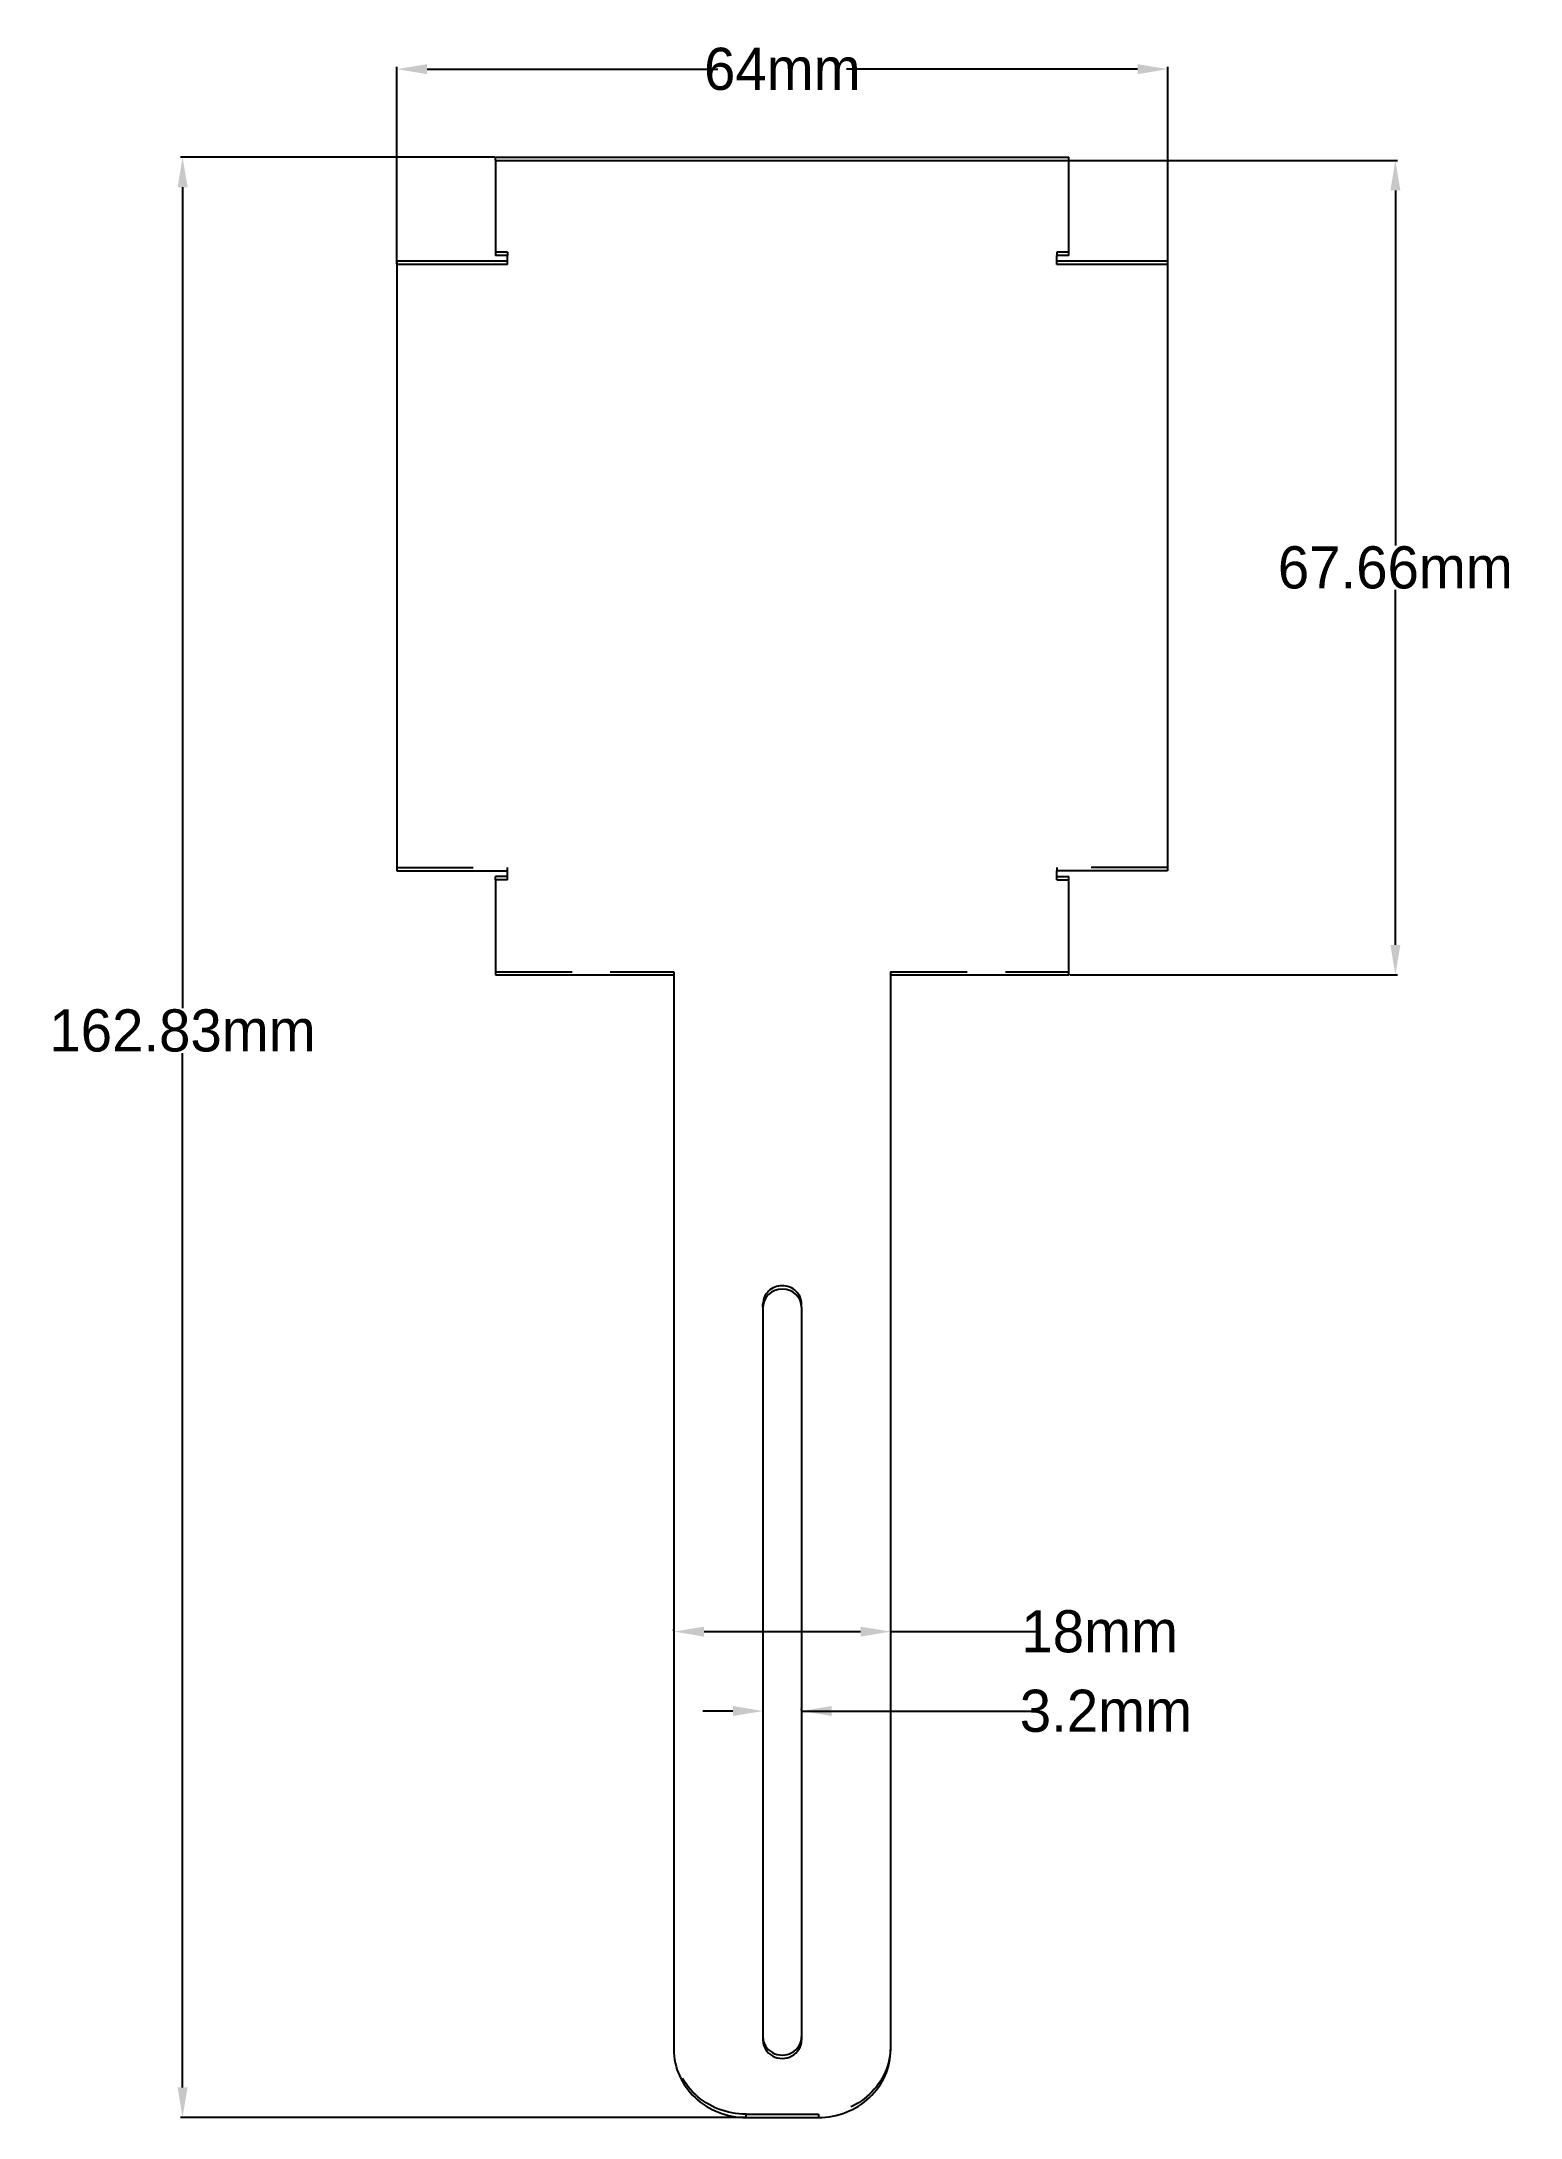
# Model space of a CAD drawing. Header units: millimetres. Extents: x 72 to 195, y 26 to 198.
import ezdxf

# ---------------------------------------------------------------- set-up
doc = ezdxf.new("R2010")
doc.units = ezdxf.units.MM
doc.linetypes.add('HIDDEN', pattern=[9.525, 6.35, -3.175])
doc.layers.get('0').update_dxf_attribs({"color": 253, "lineweight": 70, "true_color": 0x8faf8f})
doc.layers.add('Hidden', color=198, linetype='Continuous', lineweight=70, true_color=0x260548)
doc.layers.add('NONE', color=253, linetype='Continuous', lineweight=70, true_color=0x9f8faf)
doc.styles.add('SpaceClaim ASME CB', font='SpaceClaim ASME.ttf')
doc.dimstyles.new('SpaceClaim ASME CB', dxfattribs={"dimtxt": 0.18, "dimasz": 0.18, "dimexe": 0.18, "dimexo": 0.0625, "dimgap": 0.09, "dimtad": 0, "dimtih": 1, "dimtoh": 1, "dimdec": 4, "dimzin": 0, "dimdsep": 46, "dimtxsty": 'SpaceClaim ASME CB', "dimcen": 0.09, "dimadec": 0, "dimazin": 0, "dimtfac": 1, "dimtdec": 4, "dimtofl": 0, "dimtmove": 0, "dimatfit": 3, "dimfxl": 1, "dimtolj": 1, "dimtzin": 0, "dimarcsym": 0})

# ---------------------------------------------------------------- blocks, each defined once
blk = doc.blocks.new('*D1')
at = {"color": 7, "lineweight": -2}
for p, q in [((101.95, 179.71), (101.95, 196.06)), ((104.45, 195.88), (128.61, 195.88)), ((163.45, 195.88), (139.29, 195.88)), ((165.95, 179.71), (165.95, 196.06))]:
    blk.add_line(p, q, dxfattribs=at)
at = {"color": 7}
for points in [[(104.45, 196.29), (104.45, 195.46), (101.95, 195.88)], [(163.45, 195.46), (163.45, 196.29), (165.95, 195.88)]]:
    blk.add_solid(points, dxfattribs=at)
at = {"layer": 'Defpoints', "color": 0}
for p in [(165.95, 195.88), (101.95, 179.65), (165.95, 179.65)]:
    blk.add_point(p, dxfattribs=at)
at = {"color": 7, "lineweight": 35, "insert": (133.95, 195.88), "char_height": 3.5, "attachment_point": 5, "style": 'SpaceClaim ASME CB'}
blk.add_mtext('\\A1;{\\fSpaceClaim ASME CB|b0|i0;64mm}', dxfattribs=at)
blk = doc.blocks.new('*D2')
at = {"color": 7, "lineweight": -2}
for p, q in [((110.08, 188.57), (83.97, 188.57)), ((84.15, 186.07), (84.15, 117.87)), ((84.15, 28.24), (84.15, 114.15)), ((130.88, 25.74), (83.97, 25.74))]:
    blk.add_line(p, q, dxfattribs=at)
at = {"color": 7}
for points in [[(84.57, 186.07), (83.74, 186.07), (84.15, 188.57)], [(83.74, 28.24), (84.57, 28.24), (84.15, 25.74)]]:
    blk.add_solid(points, dxfattribs=at)
at = {"layer": 'Defpoints', "color": 0}
for p in [(110.15, 188.57), (84.15, 25.74), (130.95, 25.74)]:
    blk.add_point(p, dxfattribs=at)
at = {"color": 7, "lineweight": 35, "insert": (84.15, 116.01), "char_height": 3.5, "attachment_point": 5, "style": 'SpaceClaim ASME CB'}
blk.add_mtext('\\A1;{\\fSpaceClaim ASME CB|b0|i0;162.83mm}', dxfattribs=at)
blk = doc.blocks.new('*D3')
at = {"color": 7, "lineweight": -2}
for p, q in [((124.95, 66.16), (124.95, 66.28)), ((127.45, 66.1), (140.45, 66.1)), ((142.95, 66.16), (142.95, 66.28)), ((142.95, 66.1), (155.31, 66.1))]:
    blk.add_line(p, q, dxfattribs=at)
at = {"color": 7}
for points in [[(127.45, 66.51), (127.45, 65.68), (124.95, 66.1)], [(140.45, 65.68), (140.45, 66.51), (142.95, 66.1)]]:
    blk.add_solid(points, dxfattribs=at)
at = {"layer": 'Defpoints', "color": 0}
for p in [(124.95, 66.1), (142.95, 66.1), (142.95, 66.1)]:
    blk.add_point(p, dxfattribs=at)
at = {"color": 7, "lineweight": 35, "insert": (160.3, 66.1), "char_height": 3.5, "attachment_point": 5, "style": 'SpaceClaim ASME CB'}
blk.add_mtext('\\A1;{\\fSpaceClaim ASME CB|b0|i0;18mm}', dxfattribs=at)
blk = doc.blocks.new('*D4')
at = {"color": 7, "lineweight": -2}
for p, q in [((129.85, 59.5), (127.35, 59.5)), ((132.35, 59.57), (132.35, 59.68)), ((135.55, 59.57), (135.55, 59.68)), ((135.55, 59.5), (154.96, 59.5)), ((138.05, 59.5), (140.55, 59.5))]:
    blk.add_line(p, q, dxfattribs=at)
at = {"color": 7}
for points in [[(129.85, 59.09), (129.85, 59.92), (132.35, 59.5)], [(138.05, 59.92), (138.05, 59.09), (135.55, 59.5)]]:
    blk.add_solid(points, dxfattribs=at)
at = {"layer": 'Defpoints', "color": 0}
for p in [(132.35, 59.5), (135.55, 59.5), (135.55, 59.5)]:
    blk.add_point(p, dxfattribs=at)
at = {"color": 7, "lineweight": 35, "insert": (160.82, 59.5), "char_height": 3.5, "attachment_point": 5, "style": 'SpaceClaim ASME CB'}
blk.add_mtext('\\A1;{\\fSpaceClaim ASME CB|b0|i0;3.2mm}', dxfattribs=at)
blk = doc.blocks.new('*D5')
at = {"color": 7, "lineweight": -2}
for p, q in [((157.81, 188.3), (185.03, 188.3)), ((184.85, 185.8), (184.85, 156.32)), ((184.85, 123.14), (184.85, 152.62)), ((157.81, 120.64), (185.03, 120.64))]:
    blk.add_line(p, q, dxfattribs=at)
at = {"color": 7}
for points in [[(185.27, 185.8), (184.44, 185.8), (184.85, 188.3)], [(184.44, 123.14), (185.27, 123.14), (184.85, 120.64)]]:
    blk.add_solid(points, dxfattribs=at)
at = {"layer": 'Defpoints', "color": 0}
for p in [(157.75, 188.3), (157.75, 120.64), (184.85, 120.64)]:
    blk.add_point(p, dxfattribs=at)
at = {"color": 7, "lineweight": 35, "insert": (184.85, 154.47), "char_height": 3.5, "attachment_point": 5, "style": 'SpaceClaim ASME CB'}
blk.add_mtext('\\A1;{\\fSpaceClaim ASME CB|b0|i0;67.66mm}', dxfattribs=at)

msp = doc.modelspace()

# ---------------------------------------------------------------- linework, layer by layer
at = {"layer": 'Hidden', "linetype": 'HIDDEN', "lineweight": -3}
for p, q in [((111.1451, 180.668), (110.1451, 180.668)), ((111.1451, 180.668), (111.1451, 180.3944)), ((156.7451, 180.668), (156.7451, 180.3944)), ((157.7451, 180.668), (156.7451, 180.668)), ((101.9451, 129.5581), (111.1451, 129.5581)), ((111.1451, 129.2845), (111.1451, 129.5581)), ((156.7451, 129.5581), (156.7451, 129.2845)), ((165.9451, 129.5581), (156.7451, 129.5581)), ((110.1451, 120.9129), (124.9451, 120.9129)), ((124.9451, 120.9129), (124.9451, 120.6393)), ((142.9451, 120.9129), (157.7451, 120.9129)), ((142.9451, 120.9129), (142.9451, 120.6393)), ((132.3451, 93.0464), (132.3451, 93.32)), ((135.5451, 93.0464), (135.5451, 93.32)), ((130.9451, 25.7417), (130.9451, 26.0153)), ((130.9451, 26.0153), (136.9451, 26.0153)), ((136.9451, 26.0153), (136.9451, 25.7417))]:
    msp.add_line(p, q, dxfattribs=at)
for centre, start_param, end_param in [((133.9451, 93.32), 0, 3.14159265), ((133.9451, 32.4279), 3.14159265, 3.14159653)]:
    msp.add_ellipse(centre, major_axis=(1.6, 0), ratio=0.93969262, start_param=start_param, end_param=end_param, dxfattribs=at)
at = {"layer": 'Hidden', "linetype": 'HIDDEN', "lineweight": -3, "extrusion": (0, 0, -1)}
for centre, start_param, end_param in [((130.9451, 31.6535), 4.71238898, 6.28318531), ((136.9451, 31.6535), 3.14159265, 4.71238898)]:
    msp.add_ellipse(centre, major_axis=(-6, 0), ratio=0.93969262, start_param=start_param, end_param=end_param, dxfattribs=at)
at = {"layer": 'NONE', "color": 198, "lineweight": -3, "true_color": 0x260548}
for p, q in [((110.1451, 188.2972), (110.1451, 188.5708)), ((110.1451, 188.5708), (157.7451, 188.5708)), ((110.1451, 188.2972), (157.7451, 188.2972)), ((110.1451, 188.2972), (110.1451, 180.3944)), ((157.7451, 188.2972), (157.7451, 188.5708)), ((157.7451, 180.3944), (157.7451, 188.2972)), ((101.9451, 179.9256), (101.9451, 179.652)), ((111.1451, 179.9256), (101.9451, 179.9256)), ((101.9451, 179.652), (101.9451, 129.2845)), ((111.1451, 179.652), (101.9451, 179.652)), ((111.1451, 180.3944), (110.1451, 180.3944)), ((111.1451, 179.652), (111.1451, 180.3944)), ((157.7451, 180.3944), (156.7451, 180.3944)), ((156.7451, 179.652), (156.7451, 180.3944)), ((165.9451, 179.9256), (156.7451, 179.9256)), ((165.9451, 179.652), (156.7451, 179.652)), ((165.9451, 179.9256), (165.9451, 179.652)), ((165.9451, 179.652), (165.9451, 129.2845)), ((101.9451, 129.2845), (111.1451, 129.2845)), ((110.1451, 128.5421), (110.1451, 128.8157)), ((111.1451, 128.8157), (110.1451, 128.8157)), ((110.1451, 128.5421), (110.1451, 120.6393)), ((111.1451, 128.5421), (110.1451, 128.5421)), ((111.1451, 128.5421), (111.1451, 129.2845)), ((156.7451, 128.5421), (156.7451, 129.2845)), ((165.9451, 129.2845), (156.7451, 129.2845)), ((156.7451, 128.8157), (157.7451, 128.8157)), ((156.7451, 128.5421), (157.7451, 128.5421)), ((157.7451, 128.5421), (157.7451, 128.8157)), ((157.7451, 120.6393), (157.7451, 128.5421)), ((110.1451, 120.6393), (124.9451, 120.6393)), ((124.9451, 120.6393), (124.9451, 31.3799)), ((142.9451, 120.6393), (142.9451, 31.3799)), ((142.9451, 120.6393), (157.7451, 120.6393)), ((132.3451, 93.0464), (132.3451, 32.1543)), ((135.5451, 93.0464), (135.5451, 32.1543)), ((130.9451, 25.7417), (136.9451, 25.7417))]:
    msp.add_line(p, q, dxfattribs=at)
for centre, major_axis, start_param, end_param in [((133.9451, 93.0464), (1.6, 0), 0, 3.14159265), ((130.9451, 31.3799), (6, 0), 3.14159265, 4.71238898), ((133.9451, 32.4279), (1.6, 0), 3.14159265, 6.28318531), ((133.9451, 32.1543), (1.6, 0), 3.14159265, 6.28318531), ((136.9451, 31.3799), (6, 0), 4.71238898, 6.28318531)]:
    msp.add_ellipse(centre, major_axis=major_axis, ratio=0.93969262, start_param=start_param, end_param=end_param, dxfattribs=at)

# ---------------------------------------------------------------- dimensions: what is measured, and where the dimension line sits
at = {"color": 7, "lineweight": 35}
for base, p1, p2, picture, middle in [((165.9451, 195.8761), (101.9451, 179.652), (165.9451, 179.652), '*D1', (133.9451, 195.8761)), ((142.9451, 66.0955), (124.9451, 66.0955), (142.9451, 66.0955), '*D3', (160.2974, 66.0955)), ((135.5451, 59.5033), (132.3451, 59.5033), (135.5451, 59.5033), '*D4', (160.8224, 59.5033))]:
    dim = msp.add_linear_dim(base=base, p1=p1, p2=p2, text='{\\fSpaceClaim ASME CB|b0|i0;<>}', dimstyle='SpaceClaim ASME CB', override={"dimtxt": 3.5, "dimasz": 2.5, "dimtad": 0, "dimtih": 1, "dimtoh": 1, "dimdec": 2, "dimlfac": 1, "dimzin": 8, "dimdsep": 46, "dimlunit": 2, "dimpost": 'mm', "dimsah": 1, "dimclrd": 7, "dimclre": 7, "dimclrt": 7, "dimadec": 1, "dimtdec": 2, "dimtix": 1, "dimtzin": 8}, dxfattribs=at)
    dim.commit()
    dim.dimension.update_dxf_attribs({"geometry": picture, "text_midpoint": middle, "dimtype": 160})
for base, p1, p2, picture, middle in [((84.1529, 25.7417), (110.1451, 188.5708), (130.9451, 25.7417), '*D2', (84.1529, 116.0096)), ((184.8541, 120.6393), (157.7451, 188.2972), (157.7451, 120.6393), '*D5', (184.8541, 154.4682))]:
    dim = msp.add_linear_dim(base=base, p1=p1, p2=p2, angle=270, text='{\\fSpaceClaim ASME CB|b0|i0;<>}', dimstyle='SpaceClaim ASME CB', override={"dimtxt": 3.5, "dimasz": 2.5, "dimtad": 0, "dimtih": 1, "dimtoh": 1, "dimdec": 2, "dimlfac": 1, "dimzin": 8, "dimdsep": 46, "dimlunit": 2, "dimpost": 'mm', "dimsah": 1, "dimclrd": 7, "dimclre": 7, "dimclrt": 7, "dimadec": 1, "dimtdec": 2, "dimtix": 1, "dimtzin": 8}, dxfattribs=at)
    dim.commit()
    dim.dimension.update_dxf_attribs({"geometry": picture, "text_midpoint": middle, "dimtype": 160})

doc.saveas('drawing.dxf')
